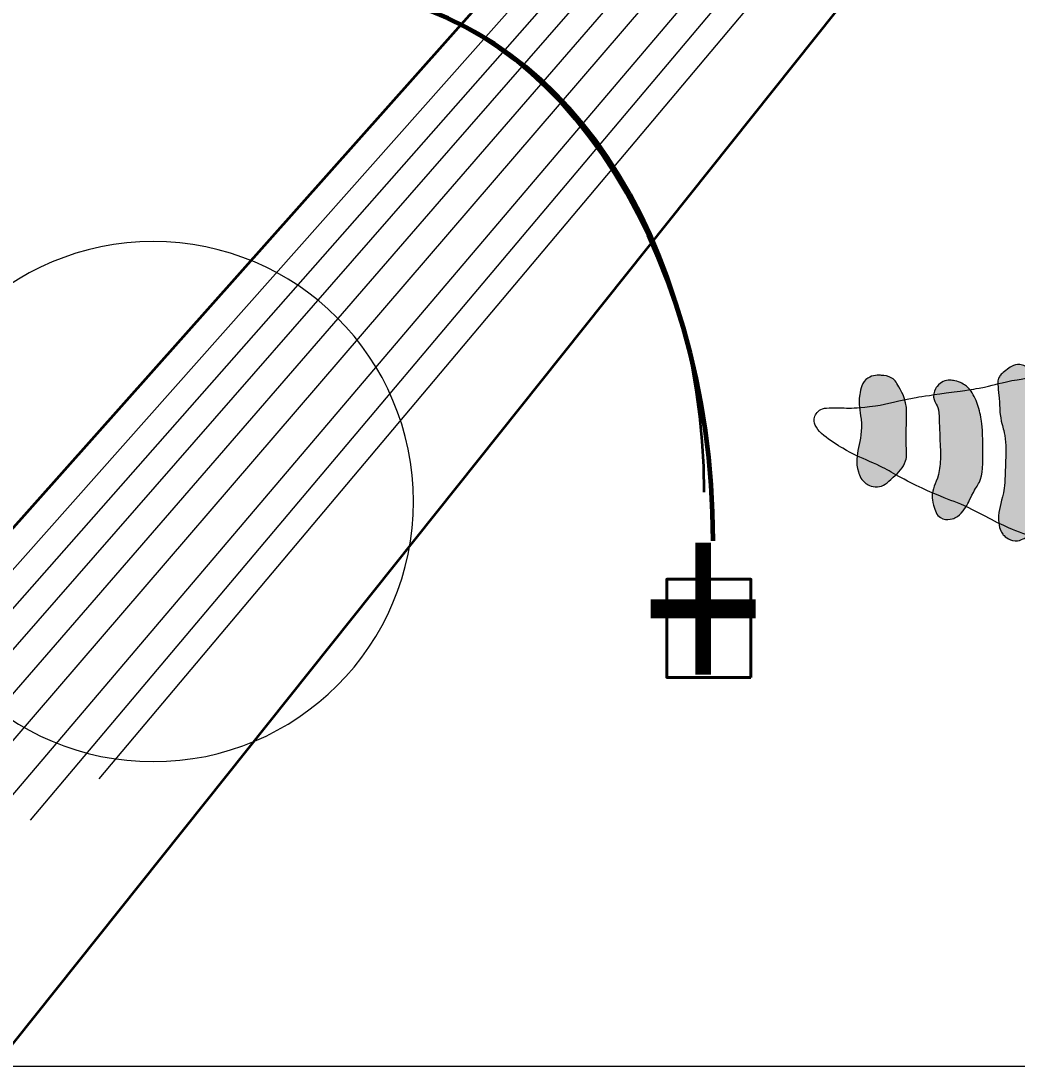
# Model space of a CAD drawing. Header units: inches. Extents: x 0 to 124, y 0 to 84.
# Drawn here: x 18.82 to 32.22, y -0.02 to 14.07 of the extents above; entities that cross this region are included whole.
import ezdxf

# ---------------------------------------------------------------- set-up
doc = ezdxf.new("R2010")
doc.units = ezdxf.units.IN
doc.header["$MEASUREMENT"] = 0
for name, color, linetype in [('Electrode', 7, 'Continuous'), ('Laser Cut', 7, 'Continuous'), ('Photoreceptor', 7, 'Continuous')]:
    doc.layers.add(name, color=color, linetype=linetype)

# ---------------------------------------------------------------- blocks, each defined once
blk = doc.blocks.new('block 26')
at = {"layer": 'Electrode', "color": 7, "lineweight": 35, "true_color": 0xffffff}
for points, knots in [([(0, 5.979), (0, 5.979), (49.355, 48.577), (49.355, 48.577), (52.043, 51.053), (53.684, 50.445), (53.851, 49.758), (53.918, 49.481), (53.746, 49.192), (53.307, 49.086), (53.307, 49.086), (52.519, 49.06), (51.66, 48.452), (50.801, 47.845), (46.677, 44.065), (46.677, 44.065), (46.677, 44.065), (0.647, -0.013), (0.647, -0.013), (0.647, -0.013), (0, 0), (0, 0), (0, 0), (0, 5.979), (0, 5.979)], [0, 0, 0, 0, 1, 1, 1, 2, 2, 2, 3, 3, 3, 4, 4, 4, 5, 5, 5, 6, 6, 6, 7, 7, 7, 8, 8, 8, 8]), ([(18.441, -0.024), (18.441, -0.024), (53.887, 44.439), (53.887, 44.439), (57.21, 48.343), (54.548, 49.952), (54.24, 48.408), (54.24, 48.408), (54.328, 47.732), (53.755, 46.85), (53.181, 45.968), (49.095, 41.397), (49.095, 41.397), (49.095, 41.397), (12.258, -0.008), (12.258, -0.008), (12.258, -0.008), (18.441, -0.024), (18.441, -0.024)], [0, 0, 0, 0, 1, 1, 1, 2, 2, 2, 3, 3, 3, 4, 4, 4, 5, 5, 5, 6, 6, 6, 6])]:
    blk.add_open_spline(points, degree=3, knots=knots, dxfattribs=at)
blk = doc.blocks.new('block 29')
at = {"layer": 'Electrode', "color": 18, "lineweight": 40, "true_color": 0x000000}
blk.add_lwpolyline([(28.641, 5.233), (27.509, 5.233), (27.509, 6.556), (28.641, 6.556), (28.641, 5.233)], dxfattribs=at)
at = {"layer": 'Electrode', "color": 7, "true_color": 0xffffff, "insert": (27.15, 4.95), "char_height": 2.49767, "attachment_point": 7}
blk.add_mtext('\\fMyriad Pro|b0|i0|c0|p34;\\W0.8713;+', dxfattribs=at)
blk = doc.blocks.new('block 34')
at = {"layer": 'Electrode', "color": 18, "lineweight": 60, "true_color": 0x000000}
blk.add_lwpolyline([(23.056, 14.437), (22.245, 14.437)], dxfattribs=at)
blk.add_open_spline([(23.056, 14.437), (25.857, 14.437), (28.127, 11.14), (28.127, 7.074)], degree=3, dxfattribs=at)
blk = doc.blocks.new('block 35')
at = {"layer": 'Electrode', "color": 7, "lineweight": 35, "true_color": 0xffffff}
blk.add_lwpolyline([(23.04, 14.437), (22.245, 14.437)], dxfattribs=at)
blk.add_open_spline([(23.04, 14.437), (25.783, 14.437), (28.007, 11.432), (28.007, 7.727)], degree=3, dxfattribs=at)
blk = doc.blocks.new('block 33')
at = {"layer": 'Electrode'}
for name in ['block 34', 'block 35']:
    blk.add_blockref(name, (0, 0), dxfattribs=at)
blk = doc.blocks.new('block 27')
at = {"layer": 'Electrode'}
for name in ['block 33', 'block 29']:
    blk.add_blockref(name, (0, 0), dxfattribs=at)
blk = doc.blocks.new('block 37')
at = {"layer": 'Electrode', "color": 7, "lineweight": 9, "true_color": 0xffffff}
for points in [[(52.336, 44.359), (14.354, 1.224)], [(52.321, 44.123), (15.336, 1.753)], [(52.233, 43.734), (16.228, 2.15)], [(52.13, 43.308), (16.955, 2.349)], [(52.086, 42.97), (17.969, 2.793)], [(52.019, 42.568), (18.942, 3.314)], [(52.019, 42.097), (19.866, 3.87)]]:
    blk.add_lwpolyline(points, dxfattribs=at)
blk.add_open_spline([(54.513, 48.401), (54.669, 47.876), (54.247, 46.571), (52.726, 45.027), (52.726, 45.027), (13.141, 0.408), (13.141, 0.408)], degree=3, knots=[0, 0, 0, 0, 1, 1, 1, 2, 2, 2, 2], dxfattribs=at)
blk = doc.blocks.new('block 38')
at = {"layer": 'Electrode', "color": 7, "lineweight": 9, "true_color": 0xffffff}
for points in [[(53.077, 50.017), (52.07, 50.309), (50.771, 49.359), (48.945, 47.549), (48.945, 47.549), (0.323, 2.4), (0.323, 2.4)], [(53.136, 49.853), (52.066, 50.147), (50.983, 49.193), (49.053, 47.391), (49.053, 47.391), (1.338, 2.817), (1.338, 2.817)], [(53.247, 49.707), (52.502, 49.898), (51.443, 49.388), (50.483, 48.509), (50.483, 48.509), (2.344, 3.297), (2.344, 3.297)], [(53.364, 49.511), (52.321, 49.863), (51.018, 48.908), (49.261, 47.095), (49.261, 47.095), (3.415, 3.841), (3.415, 3.841)]]:
    blk.add_open_spline(points, degree=3, knots=[0, 0, 0, 0, 1, 1, 1, 2, 2, 2, 2], dxfattribs=at)
blk = doc.blocks.new('block 41')
at = {"layer": 'Photoreceptor', "true_color": 0xffffff}
h = blk.add_hatch(color=7, dxfattribs=at)
h.dxf.hatch_style = 2
edge = h.paths.add_edge_path()
edge.add_spline(control_points=[(31.973, 7.356), (31.968, 7.501), (32.007, 7.567), (32.038, 7.716), (32.055, 7.8), (32.058, 7.891), (32.065, 8.075), (32.073, 8.269), (32.076, 8.367), (32.056, 8.489), (32.037, 8.604), (32.024, 8.59), (32.001, 8.729), (31.979, 8.86), (31.996, 8.839), (31.973, 9.069), (31.961, 9.19), (31.953, 9.233), (31.983, 9.281), (32.001, 9.311), (32.032, 9.334), (32.093, 9.382), (32.148, 9.425), (32.17, 9.433), (32.185, 9.438), (32.199, 9.442), (32.244, 9.453), (32.296, 9.438), (32.317, 9.431), (32.331, 9.423), (32.388, 9.382), (32.455, 9.334), (32.489, 9.31), (32.498, 9.299), (32.512, 9.284), (32.542, 9.249), (32.572, 9.143), (32.596, 9.057), (32.6, 8.996), (32.609, 8.904), (32.626, 8.712), (32.628, 8.751), (32.636, 8.636), (32.654, 8.394), (32.647, 8.207), (32.646, 8.167), (32.639, 7.995), (32.622, 7.868), (32.609, 7.771), (32.607, 7.757), (32.588, 7.618), (32.544, 7.439), (32.518, 7.331), (32.5, 7.281), (32.461, 7.228), (32.4, 7.144), (32.326, 7.108), (32.305, 7.099), (32.272, 7.084), (32.239, 7.069), (32.194, 7.071), (32.102, 7.075), (32.042, 7.146), (32.029, 7.163), (32.005, 7.193), (31.978, 7.243), (31.973, 7.356)], knot_values=[0, 0, 0, 0, 1, 1, 1, 2, 2, 2, 3, 3, 3, 4, 4, 4, 5, 5, 5, 6, 6, 6, 7, 7, 7, 8, 8, 8, 9, 9, 9, 10, 10, 10, 11, 11, 11, 12, 12, 12, 13, 13, 13, 14, 14, 14, 15, 15, 15, 16, 16, 16, 17, 17, 17, 18, 18, 18, 19, 19, 19, 20, 20, 20, 21, 21, 21, 22, 22, 22, 22], degree=3, periodic=1)
h = blk.add_hatch(color=7, dxfattribs=at)
h.dxf.hatch_style = 2
edge = h.paths.add_edge_path()
edge.add_spline(control_points=[(30.086, 8.001), (30.011, 8.249), (30.156, 8.387), (30.122, 8.71), (30.11, 8.831), (30.08, 8.905), (30.104, 9.042), (30.116, 9.113), (30.135, 9.21), (30.214, 9.263), (30.28, 9.306), (30.359, 9.302), (30.399, 9.299), (30.438, 9.297), (30.487, 9.294), (30.537, 9.263), (30.583, 9.233), (30.605, 9.193), (30.647, 9.115), (30.656, 9.1), (30.683, 9.049), (30.703, 8.996), (30.767, 8.818), (30.715, 8.679), (30.73, 8.351), (30.735, 8.254), (30.742, 8.213), (30.721, 8.148), (30.69, 8.053), (30.626, 7.993), (30.555, 7.927), (30.471, 7.849), (30.422, 7.804), (30.343, 7.798), (30.26, 7.793), (30.198, 7.836), (30.187, 7.845), (30.13, 7.886), (30.103, 7.944), (30.086, 8.001)], knot_values=[0, 0, 0, 0, 1, 1, 1, 2, 2, 2, 3, 3, 3, 4, 4, 4, 5, 5, 5, 6, 6, 6, 7, 7, 7, 8, 8, 8, 9, 9, 9, 10, 10, 10, 11, 11, 11, 12, 12, 12, 13, 13, 13, 13], degree=3, periodic=1)
h = blk.add_hatch(color=7, dxfattribs=at)
h.dxf.hatch_style = 2
edge = h.paths.add_edge_path()
edge.add_spline(control_points=[(31.08, 7.66), (31.076, 7.781), (31.127, 7.826), (31.163, 7.964), (31.183, 8.042), (31.186, 8.1), (31.191, 8.213), (31.194, 8.282), (31.19, 8.288), (31.181, 8.489), (31.168, 8.805), (31.175, 8.852), (31.135, 8.913), (31.126, 8.928), (31.103, 8.959), (31.099, 9.005), (31.093, 9.068), (31.125, 9.118), (31.135, 9.134), (31.146, 9.15), (31.174, 9.192), (31.227, 9.217), (31.288, 9.244), (31.344, 9.234), (31.384, 9.226), (31.458, 9.212), (31.511, 9.176), (31.541, 9.152), (31.608, 9.097), (31.637, 9.033), (31.669, 8.959), (31.701, 8.886), (31.719, 8.818), (31.734, 8.738), (31.746, 8.672), (31.759, 8.576), (31.762, 8.36), (31.764, 8.097), (31.765, 7.964), (31.715, 7.863), (31.686, 7.803), (31.67, 7.797), (31.614, 7.688), (31.567, 7.596), (31.551, 7.545), (31.494, 7.476), (31.46, 7.433), (31.436, 7.405), (31.393, 7.384), (31.384, 7.38), (31.276, 7.329), (31.191, 7.384), (31.136, 7.419), (31.119, 7.479), (31.099, 7.55), (31.082, 7.606), (31.08, 7.65), (31.08, 7.66)], knot_values=[0, 0, 0, 0, 1, 1, 1, 2, 2, 2, 3, 3, 3, 4, 4, 4, 5, 5, 5, 6, 6, 6, 7, 7, 7, 8, 8, 8, 9, 9, 9, 10, 10, 10, 11, 11, 11, 12, 12, 12, 13, 13, 13, 14, 14, 14, 15, 15, 15, 16, 16, 16, 17, 17, 17, 18, 18, 18, 19, 19, 19, 19], degree=3, periodic=1)
at = {"layer": 'Photoreceptor', "lineweight": 0}
for points, knots in [([(31.973, 7.356), (31.968, 7.501), (32.007, 7.567), (32.038, 7.716), (32.055, 7.8), (32.058, 7.891), (32.065, 8.075), (32.073, 8.269), (32.076, 8.367), (32.056, 8.489), (32.037, 8.604), (32.024, 8.59), (32.001, 8.729), (31.979, 8.86), (31.996, 8.839), (31.973, 9.069), (31.961, 9.19), (31.953, 9.233), (31.983, 9.281), (32.001, 9.311), (32.032, 9.334), (32.093, 9.382), (32.148, 9.425), (32.17, 9.433), (32.185, 9.438), (32.199, 9.442), (32.244, 9.453), (32.296, 9.438), (32.317, 9.431), (32.331, 9.423), (32.388, 9.382), (32.455, 9.334), (32.489, 9.31), (32.498, 9.299), (32.512, 9.284), (32.542, 9.249), (32.572, 9.143), (32.596, 9.057), (32.6, 8.996), (32.609, 8.904), (32.626, 8.712), (32.628, 8.751), (32.636, 8.636), (32.654, 8.394), (32.647, 8.207), (32.646, 8.167), (32.639, 7.995), (32.622, 7.868), (32.609, 7.771), (32.607, 7.757), (32.588, 7.618), (32.544, 7.439), (32.518, 7.331), (32.5, 7.281), (32.461, 7.228), (32.4, 7.144), (32.326, 7.108), (32.305, 7.099), (32.272, 7.084), (32.239, 7.069), (32.194, 7.071), (32.102, 7.075), (32.042, 7.146), (32.029, 7.163), (32.005, 7.193), (31.978, 7.243), (31.973, 7.356)], [0, 0, 0, 0, 1, 1, 1, 2, 2, 2, 3, 3, 3, 4, 4, 4, 5, 5, 5, 6, 6, 6, 7, 7, 7, 8, 8, 8, 9, 9, 9, 10, 10, 10, 11, 11, 11, 12, 12, 12, 13, 13, 13, 14, 14, 14, 15, 15, 15, 16, 16, 16, 17, 17, 17, 18, 18, 18, 19, 19, 19, 20, 20, 20, 21, 21, 21, 22, 22, 22, 22]), ([(30.086, 8.001), (30.011, 8.249), (30.156, 8.387), (30.122, 8.71), (30.11, 8.831), (30.08, 8.905), (30.104, 9.042), (30.116, 9.113), (30.135, 9.21), (30.214, 9.263), (30.28, 9.306), (30.359, 9.302), (30.399, 9.299), (30.438, 9.297), (30.487, 9.294), (30.537, 9.263), (30.583, 9.233), (30.605, 9.193), (30.647, 9.115), (30.656, 9.1), (30.683, 9.049), (30.703, 8.996), (30.767, 8.818), (30.715, 8.679), (30.73, 8.351), (30.735, 8.254), (30.742, 8.213), (30.721, 8.148), (30.69, 8.053), (30.626, 7.993), (30.555, 7.927), (30.471, 7.849), (30.422, 7.804), (30.343, 7.798), (30.26, 7.793), (30.198, 7.836), (30.187, 7.845), (30.13, 7.886), (30.103, 7.944), (30.086, 8.001)], [0, 0, 0, 0, 1, 1, 1, 2, 2, 2, 3, 3, 3, 4, 4, 4, 5, 5, 5, 6, 6, 6, 7, 7, 7, 8, 8, 8, 9, 9, 9, 10, 10, 10, 11, 11, 11, 12, 12, 12, 13, 13, 13, 13]), ([(31.08, 7.66), (31.076, 7.781), (31.127, 7.826), (31.163, 7.964), (31.183, 8.042), (31.186, 8.1), (31.191, 8.213), (31.194, 8.282), (31.19, 8.288), (31.181, 8.489), (31.168, 8.805), (31.175, 8.852), (31.135, 8.913), (31.126, 8.928), (31.103, 8.959), (31.099, 9.005), (31.093, 9.068), (31.125, 9.118), (31.135, 9.134), (31.146, 9.15), (31.174, 9.192), (31.227, 9.217), (31.288, 9.244), (31.344, 9.234), (31.384, 9.226), (31.458, 9.212), (31.511, 9.176), (31.541, 9.152), (31.608, 9.097), (31.637, 9.033), (31.669, 8.959), (31.701, 8.886), (31.719, 8.818), (31.734, 8.738), (31.746, 8.672), (31.759, 8.576), (31.762, 8.36), (31.764, 8.097), (31.765, 7.964), (31.715, 7.863), (31.686, 7.803), (31.67, 7.797), (31.614, 7.688), (31.567, 7.596), (31.551, 7.545), (31.494, 7.476), (31.46, 7.433), (31.436, 7.405), (31.393, 7.384), (31.384, 7.38), (31.276, 7.329), (31.191, 7.384), (31.136, 7.419), (31.119, 7.479), (31.099, 7.55), (31.082, 7.606), (31.08, 7.65), (31.08, 7.66)], [0, 0, 0, 0, 1, 1, 1, 2, 2, 2, 3, 3, 3, 4, 4, 4, 5, 5, 5, 6, 6, 6, 7, 7, 7, 8, 8, 8, 9, 9, 9, 10, 10, 10, 11, 11, 11, 12, 12, 12, 13, 13, 13, 14, 14, 14, 15, 15, 15, 16, 16, 16, 17, 17, 17, 18, 18, 18, 19, 19, 19, 19])]:
    blk.add_open_spline(points, degree=3, knots=knots, dxfattribs=at)
blk = doc.blocks.new('block 40')
at = {"layer": 'Photoreceptor', "lineweight": 0}
blk.add_open_spline([(29.491, 8.713), (29.468, 8.563), (29.733, 8.403), (29.877, 8.317), (30.018, 8.232), (30.116, 8.195), (30.236, 8.142), (30.531, 8.013), (30.513, 7.989), (30.863, 7.819), (31.318, 7.598), (31.357, 7.633), (31.756, 7.423), (31.875, 7.361), (31.955, 7.314), (32.106, 7.248), (32.258, 7.182), (32.315, 7.17), (32.575, 7.073), (32.782, 6.997), (32.886, 6.958), (32.999, 6.908), (33.279, 6.783), (33.3, 6.738), (33.506, 6.668), (33.668, 6.613), (33.662, 6.639), (33.855, 6.576), (33.997, 6.53), (34.036, 6.505), (34.325, 6.383), (34.426, 6.34), (34.563, 6.282), (34.73, 6.217), (34.875, 6.161), (34.995, 6.118), (35.237, 6.033), (35.433, 5.963), (35.603, 5.905), (35.633, 5.895), (35.961, 5.782), (35.973, 5.781), (36.084, 5.738), (36.302, 5.653), (36.289, 5.64), (36.471, 5.572), (36.682, 5.494), (36.701, 5.51), (36.94, 5.425), (37.144, 5.353), (37.16, 5.33), (37.336, 5.268), (37.54, 5.197), (37.676, 5.172), (37.815, 5.14), (37.952, 5.108), (37.99, 5.092), (38.662, 4.863), (39.2, 4.68), (39.471, 4.588), (39.592, 4.55), (39.83, 4.477), (39.795, 4.493), (40.394, 4.32), (41.038, 4.134), (41, 4.137), (41.25, 4.071), (41.659, 3.964), (41.694, 3.972), (42.06, 3.869), (42.153, 3.843), (42.25, 3.814), (42.392, 3.786), (42.592, 3.746), (42.75, 3.733), (42.889, 3.721), (42.967, 3.715), (43.145, 3.702), (43.377, 3.703), (43.475, 3.703), (43.477, 3.706), (43.874, 3.721), (44.219, 3.735), (44.221, 3.733), (44.28, 3.74), (44.43, 3.756), (44.552, 3.785), (44.795, 3.841), (44.994, 3.887), (45.094, 3.91), (45.228, 3.952), (45.5, 4.035), (45.696, 4.123), (45.744, 4.145), (45.84, 4.189), (45.958, 4.254), (46.195, 4.384), (46.349, 4.469), (46.442, 4.524), (46.628, 4.633), (46.812, 4.741), (46.948, 4.824), (47.024, 4.937), (47.033, 4.95), (47.116, 5.075), (47.116, 5.075), (47.204, 5.206), (47.217, 5.25), (47.217, 5.25), (47.233, 5.3), (47.22, 5.298), (47.236, 5.342), (47.247, 5.375), (47.263, 5.4), (47.328, 5.48), (47.403, 5.574), (47.4, 5.562), (47.411, 5.582), (47.452, 5.657), (47.426, 5.696), (47.457, 5.766), (47.486, 5.831), (47.524, 5.83), (47.586, 5.895), (47.683, 5.996), (47.711, 6.128), (47.733, 6.226), (47.756, 6.332), (47.75, 6.395), (47.807, 6.475), (47.839, 6.521), (47.849, 6.511), (47.871, 6.548), (47.935, 6.659), (47.852, 6.749), (47.908, 6.834), (47.943, 6.887), (47.984, 6.866), (48.046, 6.926), (48.108, 6.986), (48.126, 7.065), (48.138, 7.138), (48.188, 7.44), (48.166, 7.681), (48.166, 7.681), (48.128, 8.082), (48.062, 8.015), (48.046, 8.326), (48.039, 8.457), (48.043, 8.613), (47.936, 8.731), (47.892, 8.779), (47.877, 8.768), (47.843, 8.814), (47.756, 8.932), (47.831, 9.031), (47.77, 9.228), (47.742, 9.318), (47.7, 9.383), (47.668, 9.431), (47.668, 9.431), (47.597, 9.541), (47.493, 9.633), (47.172, 9.922), (45.954, 10.453), (45.182, 11.125), (44.975, 11.306), (44.788, 11.507), (44.455, 11.586), (44.43, 11.591), (44.442, 11.588), (43.838, 11.65), (43.54, 11.681), (43.457, 11.69), (43.313, 11.696), (43.083, 11.706), (42.906, 11.699), (42.834, 11.696), (42.699, 11.69), (42.575, 11.677), (42.327, 11.65), (42.108, 11.627), (41.998, 11.615), (41.876, 11.595), (41.76, 11.576), (41.649, 11.552), (41.425, 11.503), (41.248, 11.464), (41.136, 11.44), (40.983, 11.401), (40.753, 11.344), (40.745, 11.334), (40.532, 11.282), (40.381, 11.245), (40.267, 11.221), (40.117, 11.19), (39.906, 11.145), (39.89, 11.146), (39.657, 11.098), (39.535, 11.072), (39.402, 11.045), (39.233, 11.005), (39.156, 10.988), (38.988, 10.948), (38.791, 10.895), (38.333, 10.771), (38.323, 10.734), (37.963, 10.646), (37.79, 10.604), (37.727, 10.597), (37.548, 10.545), (37.359, 10.49), (37.346, 10.475), (37.171, 10.425), (36.935, 10.359), (36.919, 10.377), (36.71, 10.315), (36.517, 10.257), (36.52, 10.239), (36.351, 10.195), (36.196, 10.154), (36.178, 10.165), (35.973, 10.121), (35.786, 10.081), (35.793, 10.07), (35.55, 10.011), (35.334, 9.958), (35.325, 9.966), (35.089, 9.91), (34.963, 9.879), (34.871, 9.854), (34.703, 9.808), (34.415, 9.73), (34.417, 9.725), (34.27, 9.689), (34.124, 9.653), (34.126, 9.659), (33.846, 9.597), (33.681, 9.56), (33.69, 9.56), (33.487, 9.514), (33.156, 9.438), (33.162, 9.445), (32.99, 9.403), (32.729, 9.339), (32.728, 9.327), (32.557, 9.293), (32.367, 9.254), (32.362, 9.268), (32.152, 9.228), (31.928, 9.185), (31.925, 9.168), (31.71, 9.127), (31.598, 9.106), (31.587, 9.108), (31.268, 9.062), (31.026, 9.028), (30.906, 9.011), (30.835, 8.998), (30.492, 8.936), (30.471, 8.901), (30.236, 8.878), (30.061, 8.862), (29.974, 8.853), (29.896, 8.86), (29.854, 8.863), (29.8, 8.862), (29.693, 8.86), (29.639, 8.859), (29.612, 8.857), (29.583, 8.841), (29.532, 8.814), (29.497, 8.757), (29.491, 8.713)], degree=3, knots=[0, 0, 0, 0, 1, 1, 1, 2, 2, 2, 3, 3, 3, 4, 4, 4, 5, 5, 5, 6, 6, 6, 7, 7, 7, 8, 8, 8, 9, 9, 9, 10, 10, 10, 11, 11, 11, 12, 12, 12, 13, 13, 13, 14, 14, 14, 15, 15, 15, 16, 16, 16, 17, 17, 17, 18, 18, 18, 19, 19, 19, 20, 20, 20, 21, 21, 21, 22, 22, 22, 23, 23, 23, 24, 24, 24, 25, 25, 25, 26, 26, 26, 27, 27, 27, 28, 28, 28, 29, 29, 29, 30, 30, 30, 31, 31, 31, 32, 32, 32, 33, 33, 33, 34, 34, 34, 35, 35, 35, 36, 36, 36, 37, 37, 37, 38, 38, 38, 39, 39, 39, 40, 40, 40, 41, 41, 41, 42, 42, 42, 43, 43, 43, 44, 44, 44, 45, 45, 45, 46, 46, 46, 47, 47, 47, 48, 48, 48, 49, 49, 49, 50, 50, 50, 51, 51, 51, 52, 52, 52, 53, 53, 53, 54, 54, 54, 55, 55, 55, 56, 56, 56, 57, 57, 57, 58, 58, 58, 59, 59, 59, 60, 60, 60, 61, 61, 61, 62, 62, 62, 63, 63, 63, 64, 64, 64, 65, 65, 65, 66, 66, 66, 67, 67, 67, 68, 68, 68, 69, 69, 69, 70, 70, 70, 71, 71, 71, 72, 72, 72, 73, 73, 73, 74, 74, 74, 75, 75, 75, 76, 76, 76, 77, 77, 77, 78, 78, 78, 79, 79, 79, 80, 80, 80, 81, 81, 81, 82, 82, 82, 83, 83, 83, 84, 84, 84, 85, 85, 85, 86, 86, 86, 87, 87, 87, 88, 88, 88, 89, 89, 89, 90, 90, 90, 91, 91, 91, 91], dxfattribs=at)
at = {"layer": 'Photoreceptor'}
blk.add_blockref('block 41', (0, 0), dxfattribs=at)

msp = doc.modelspace()

# ---------------------------------------------------------------- linework, layer by layer
at = {"layer": 'Laser Cut', "color": 1, "lineweight": 9, "true_color": 0xff0000}
for points, knots in [([(119.856, 0), (119.856, 0), (4.322, 0), (4.322, 0), (1.994, 0), (0.089, 1.905), (0.089, 4.233), (0.089, 4.233), (0.089, 79.767), (0.089, 79.767), (0.089, 82.095), (1.994, 84), (4.322, 84), (4.322, 84), (119.856, 84), (119.856, 84), (122.184, 84), (124.089, 82.095), (124.089, 79.767), (124.089, 79.767), (124.089, 4.233), (124.089, 4.233), (124.089, 1.905), (122.184, 0), (119.856, 0)], [0, 0, 0, 0, 1, 1, 1, 2, 2, 2, 3, 3, 3, 4, 4, 4, 5, 5, 5, 6, 6, 6, 7, 7, 7, 8, 8, 8, 8]), ([(24.1, 7.6), (24.1, 5.667), (22.533, 4.1), (20.6, 4.1), (18.667, 4.1), (17.1, 5.667), (17.1, 7.6), (17.1, 9.533), (18.667, 11.1), (20.6, 11.1), (22.533, 11.1), (24.1, 9.533), (24.1, 7.6)], [0, 0, 0, 0, 1, 1, 1, 2, 2, 2, 3, 3, 3, 4, 4, 4, 4])]:
    msp.add_open_spline(points, degree=3, knots=knots, dxfattribs=at)

# ---------------------------------------------------------------- block references
at = {"layer": 'Electrode'}
for name in ['block 26', 'block 38', 'block 37', 'block 27']:
    msp.add_blockref(name, (0, 0), dxfattribs=at)
at = {"layer": 'Photoreceptor'}
msp.add_blockref('block 40', (0, 0), dxfattribs=at)

doc.saveas('drawing.dxf')
